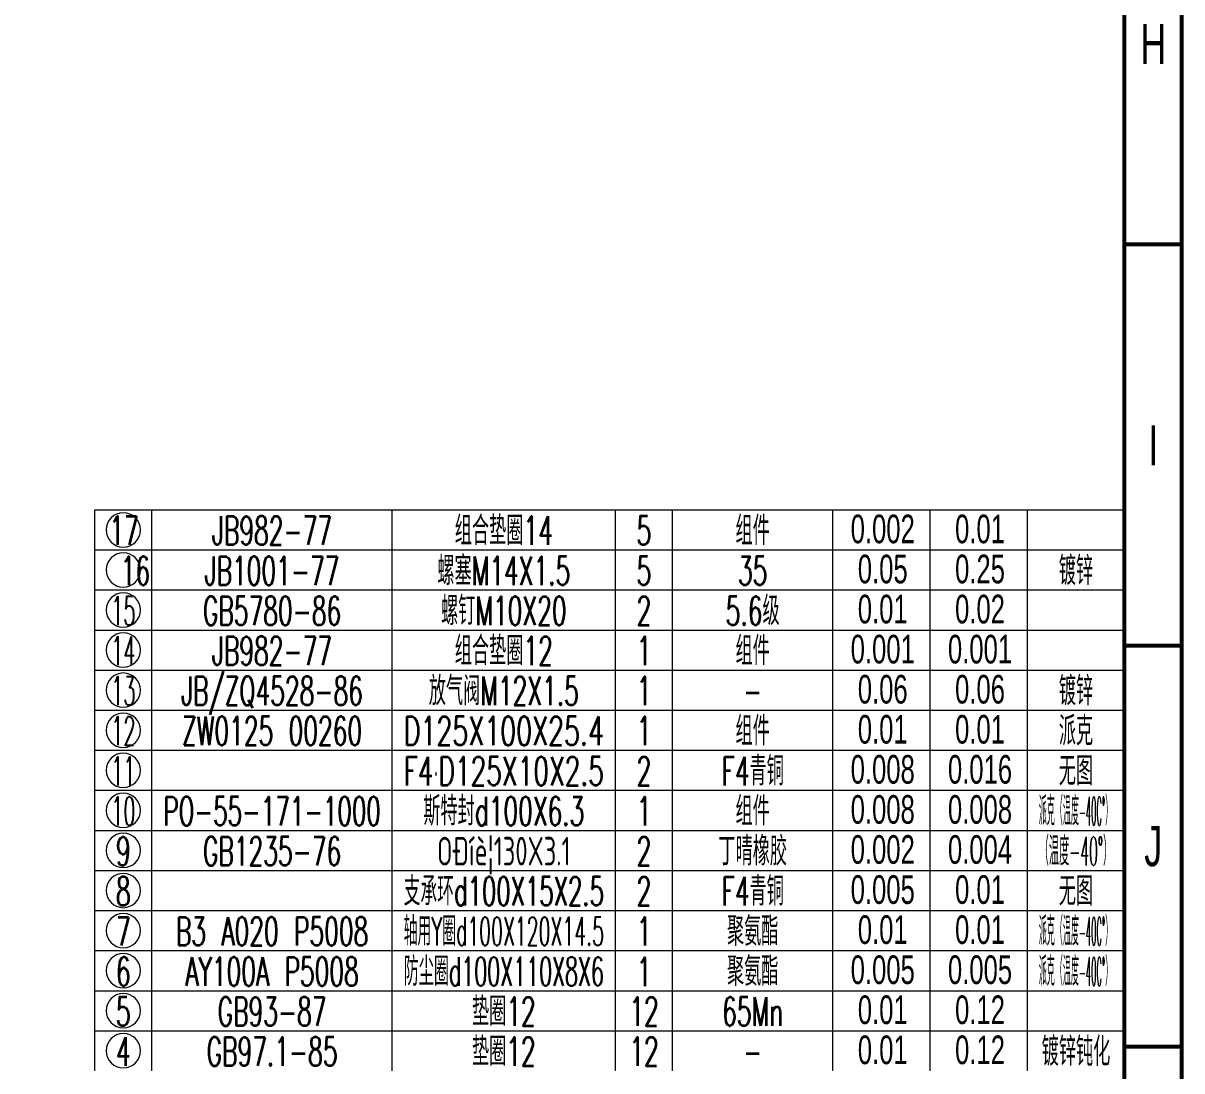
# Model space of a CAD drawing. Extents: x -25 to 1164, y -10 to 831.
# Drawn here: x 961.5 to 1164, y 126 to 309 of the extents above; entities that cross this region are included whole.
import ezdxf
from ezdxf.enums import TextEntityAlignment as Align

# ---------------------------------------------------------------- set-up
doc = ezdxf.new("R2010")
doc.units = 0
doc.header["$LTSCALE"] = 10
doc.header["$MEASUREMENT"] = 0
doc.layers.get('0').update_dxf_attribs({"linetype": 'CONTINUOUS', "lineweight": 53})
doc.layers.add('6', color=6, linetype='CONTINUOUS', lineweight=20)
doc.styles.add('INTECAD', font='GBTXT', dxfattribs={"width": 0.67, "bigfont": 'INTECAD'})
doc.styles.get("Standard").update_dxf_attribs({"font": 'txt.shx', "width": 0.67, "bigfont": 'hztxt.shx'})

msp = doc.modelspace()

# ---------------------------------------------------------------- linework, layer by layer
for points in [[(-25, -10), (1164, -10), (1164, 831), (-25, 831)], [(0, 0), (1154, 0), (1154, 821), (0, 821)]]:
    msp.add_lwpolyline(points, close=True)
for points in [[(1164, 270.33), (1154, 270.33)], [(1164, 200.25), (1154, 200.25)], [(1164, 130.17), (1154, 130.17)]]:
    msp.add_lwpolyline(points)
at = {"layer": '6'}
for p, q in [((974, 217), (974, 224)), ((974, 224), (1154, 224)), ((984, 217), (984, 224)), ((1026, 217), (1026, 224)), ((1065, 217), (1065, 224)), ((1075, 217), (1075, 224)), ((1103, 217), (1103, 224)), ((1120, 217), (1120, 224)), ((1137, 217), (1137, 224)), ((1154, 217), (1154, 224)), ((974, 210), (974, 217)), ((974, 217), (1154, 217)), ((984, 210), (984, 217)), ((1026, 210), (1026, 217)), ((1065, 210), (1065, 217)), ((1075, 210), (1075, 217)), ((1103, 210), (1103, 217)), ((1120, 210), (1120, 217)), ((1137, 210), (1137, 217)), ((1154, 210), (1154, 217)), ((974, 203), (974, 210)), ((974, 210), (1154, 210)), ((984, 203), (984, 210)), ((1026, 203), (1026, 210)), ((1065, 203), (1065, 210)), ((1075, 203), (1075, 210)), ((1103, 203), (1103, 210)), ((1120, 203), (1120, 210)), ((1137, 203), (1137, 210)), ((1154, 203), (1154, 210)), ((974, 196), (974, 203)), ((974, 203), (1154, 203)), ((984, 196), (984, 203)), ((1026, 196), (1026, 203)), ((1065, 196), (1065, 203)), ((1075, 196), (1075, 203)), ((1103, 196), (1103, 203)), ((1120, 196), (1120, 203)), ((1137, 196), (1137, 203)), ((1154, 196), (1154, 203)), ((974, 189), (974, 196)), ((974, 196), (1154, 196)), ((984, 189), (984, 196)), ((1026, 189), (1026, 196)), ((1065, 189), (1065, 196)), ((1075, 189), (1075, 196)), ((1103, 189), (1103, 196)), ((1120, 189), (1120, 196)), ((1137, 189), (1137, 196)), ((1154, 189), (1154, 196)), ((974, 182), (974, 189)), ((974, 189), (1154, 189)), ((984, 182), (984, 189)), ((1026, 182), (1026, 189)), ((1065, 182), (1065, 189)), ((1075, 182), (1075, 189)), ((1103, 182), (1103, 189)), ((1120, 182), (1120, 189)), ((1137, 182), (1137, 189)), ((1154, 182), (1154, 189)), ((974, 175), (974, 182)), ((974, 182), (1154, 182)), ((984, 175), (984, 182)), ((1026, 175), (1026, 182)), ((1065, 175), (1065, 182)), ((1075, 175), (1075, 182)), ((1103, 175), (1103, 182)), ((1120, 175), (1120, 182)), ((1137, 175), (1137, 182)), ((1154, 175), (1154, 182)), ((974, 168), (974, 175)), ((974, 175), (1154, 175)), ((984, 168), (984, 175)), ((1026, 168), (1026, 175)), ((1065, 168), (1065, 175)), ((1075, 168), (1075, 175)), ((1103, 168), (1103, 175)), ((1120, 168), (1120, 175)), ((1137, 168), (1137, 175)), ((1154, 168), (1154, 175)), ((974, 161), (974, 168)), ((974, 168), (1154, 168)), ((984, 161), (984, 168)), ((1026, 161), (1026, 168)), ((1065, 161), (1065, 168)), ((1075, 161), (1075, 168)), ((1103, 161), (1103, 168)), ((1120, 161), (1120, 168)), ((1137, 161), (1137, 168)), ((1154, 161), (1154, 168)), ((974, 154), (974, 161)), ((974, 161), (1154, 161)), ((984, 154), (984, 161)), ((1026, 154), (1026, 161)), ((1065, 154), (1065, 161)), ((1075, 154), (1075, 161)), ((1103, 154), (1103, 161)), ((1120, 154), (1120, 161)), ((1137, 154), (1137, 161)), ((1154, 154), (1154, 161)), ((974, 147), (974, 154)), ((974, 154), (1154, 154)), ((984, 147), (984, 154)), ((1026, 147), (1026, 154)), ((1065, 147), (1065, 154)), ((1075, 147), (1075, 154)), ((1103, 147), (1103, 154)), ((1120, 147), (1120, 154)), ((1137, 147), (1137, 154)), ((1154, 147), (1154, 154)), ((974, 140), (974, 147)), ((974, 147), (1154, 147)), ((984, 140), (984, 147)), ((1026, 140), (1026, 147)), ((1065, 140), (1065, 147)), ((1075, 140), (1075, 147)), ((1103, 140), (1103, 147)), ((1120, 140), (1120, 147)), ((1137, 140), (1137, 147)), ((1154, 140), (1154, 147)), ((974, 133), (974, 140)), ((974, 140), (1154, 140)), ((984, 133), (984, 140)), ((1026, 133), (1026, 140)), ((1065, 133), (1065, 140)), ((1075, 133), (1075, 140)), ((1103, 133), (1103, 140)), ((1120, 133), (1120, 140)), ((1137, 133), (1137, 140)), ((1154, 133), (1154, 140)), ((974, 126), (974, 133)), ((974, 133), (1154, 133)), ((984, 126), (984, 133)), ((1026, 126), (1026, 133)), ((1065, 126), (1065, 133)), ((1075, 126), (1075, 133)), ((1103, 126), (1103, 133)), ((1120, 126), (1120, 133)), ((1137, 126), (1137, 133)), ((1154, 126), (1154, 133))]:
    msp.add_line(p, q, dxfattribs=at)
for centre in [(979, 220.5), (979, 213.5), (979, 206.5), (979, 199.5), (979, 192.5), (979, 185.5), (979, 178.5), (979, 171.5), (979, 164.5), (979, 157.5), (979, 150.5), (979, 143.5), (979, 136.5), (979, 129.5)]:
    msp.add_ellipse(centre, major_axis=(-2.12, 2.12), ratio=1, start_param=3.926991, end_param=10.210176, dxfattribs=at)

# ---------------------------------------------------------------- texts
at = {"layer": '6', "style": 'INTECAD', "width": 0.67}
for s, p in [('H', (1159, 305.38)), ('I', (1159, 235.29)), ('J', (1159, 165.21))]:
    msp.add_text(s, height=7, dxfattribs=at).set_placement(p, align=Align.MIDDLE)
at = {"layer": '6', "width": 0.6}
for s, p in [('17', (979.12, 217.87)), ('JB982-77', (1005, 217.87)), ('组合垫圈14', (1045.5, 217.87)), ('5', (1070, 217.87)), ('组件', (1089, 217.87)), ('16', (981.12, 210.87)), ('JB1001-77', (1005, 210.87)), ('螺塞M14X1.5', (1045.5, 210.87)), ('5', (1070, 210.87)), ('35', (1089, 210.87)), ('镀锌', (1145.5, 210.87)), ('GB5780-86', (1005, 203.87)), ('螺钉M10X20', (1045.5, 203.87)), ('2', (1070, 203.87)), ('5.6级', (1089, 203.87)), ('JB982-77', (1005, 196.87)), ('组合垫圈12', (1045.5, 196.87)), ('1', (1070, 196.87)), ('组件', (1089, 196.87)), ('JB/ZQ4528-86', (1005, 189.87)), ('放气阀M12X1.5', (1045.5, 189.87)), ('1', (1070, 189.87)), ('1', (1070, 189.87)), ('镀锌', (1145.5, 189.87)), ('-', (1089, 189.87)), ('组件', (1089, 182.87)), ('派克', (1145.5, 182.87)), ('ZW0125 00260', (1005, 182.87)), ('1', (1070, 182.87)), ('2', (1070, 175.87)), ('F4青铜', (1089, 175.87)), ('无图', (1145.5, 175.87)), ('斯特封d100X6.3', (1045.5, 168.87)), ('组件', (1089, 168.87)), ('1', (1070, 168.87)), ('9', (979, 161.87)), ('GB1235-76', (1005, 161.87)), ('OÐíè¦130X3.1', (1045.5, 161.87)), ('2', (1070, 161.87)), ('丁晴橡胶', (1089, 161.87)), ('F4青铜', (1089, 154.87)), ('无图', (1145.5, 154.87)), ('8', (979, 154.87)), ('2', (1070, 154.87)), ('7', (979, 147.87)), ('B3 A020 P5008', (1005, 147.87)), ('1', (1070, 147.87)), ('聚氨酯', (1089, 147.87)), ('6', (979, 140.87)), ('AY100A P5008', (1005, 140.87)), ('聚氨酯', (1089, 140.87)), ('1', (1070, 140.79)), ('5', (979, 133.87)), ('GB93-87', (1005, 133.87)), ('垫圈12', (1045.5, 133.87)), ('12', (1070, 133.87)), ('65Mn', (1089, 133.87)), ('4', (979, 126.87)), ('GB97.1-85', (1005, 126.87)), ('垫圈12', (1045.5, 126.87)), ('12', (1070, 126.87)), ('镀锌钝化', (1145.5, 126.87)), ('-', (1089, 126.87))]:
    msp.add_text(s, height=5, dxfattribs=at).set_placement(p, align=Align.CENTER)
at = {"layer": '6'}
for s, width, p, p2 in [('15', 0.59397, (976.88, 203.87), (981.12, 203.87)), ('14', 0.574809, (976.88, 196.87), (981.12, 196.87)), ('13', 0.59397, (976.88, 189.87), (981.12, 189.87)), ('12', 0.59397, (976.88, 182.87), (981.12, 182.87)), ('D125X100X25.4', 0.636364, (1028, 182.87), (1063, 182.87)), ('11', 0.848528, (976.88, 175.87), (981.12, 175.87)), ('F4·D125X10X2.5', 0.575342, (1028, 175.87), (1063, 175.87)), ('派克（温度-40C%%D）', 0.257016, (1139, 168.87), (1152, 168.87)), ('10', 0.59397, (976.88, 168.87), (981.12, 168.87)), ('PO-55-171-1000', 0.563958, (986, 168.87), (1024, 168.87)), ('（温度-40%%D）', 0.365368, (1139, 161.87), (1152, 161.87)), ('支承环d100X15X2.5', 0.569767, (1028, 154.87), (1063, 154.87)), ('轴用Y圈d100X120X14.5', 0.468153, (1028, 147.87), (1063, 147.87)), ('派克（温度-40C%%D）', 0.257016, (1139, 147.87), (1152, 147.87)), ('防尘圈d100X110X8X6', 0.519435, (1028, 140.87), (1063, 140.87)), ('派克（温度-40C%%D）', 0.257016, (1139, 140.87), (1152, 140.87))]:
    msp.add_text(s, height=5, dxfattribs=dict(at, width=width)).set_placement(p, p2, align=Align.FIT)
at = {"layer": '6', "color": 6, "insert": (1111.73, 220.63), "char_height": 5, "width": 17.3, "attachment_point": 5, "style": 'INTECAD'}
msp.add_mtext('{\\fCentury Gothic|b0|i0|c0|p34;\\C7;0.002}', dxfattribs=at)
at = {"layer": '6', "char_height": 5, "width": 17.3, "attachment_point": 5, "style": 'INTECAD'}
for s, insert in [('{\\fCentury Gothic|b0|i0|c0|p34;\\C7;0.01}', (1128.73, 220.63)), ('{\\fCentury Gothic|b0|i0|c0|p34;\\C7;0.05}', (1111.73, 213.63)), ('{\\fCentury Gothic|b0|i0|c0|p34;\\C7;0.25}', (1128.73, 213.63)), ('{\\fCentury Gothic|b0|i0|c0|p34;\\C7;0.01}', (1111.73, 206.63)), ('{\\fCentury Gothic|b0|i0|c0|p34;\\C7;0.02}', (1128.73, 206.63)), ('{\\fCentury Gothic|b0|i0|c0|p34;\\C7;0.001}', (1111.73, 199.63)), ('{\\fCentury Gothic|b0|i0|c0|p34;\\C7;0.001}', (1128.73, 199.63)), ('{\\fCentury Gothic|b0|i0|c0|p34;\\C7;0.06}', (1111.73, 192.63)), ('{\\fCentury Gothic|b0|i0|c0|p34;\\C7;0.06}', (1128.73, 192.63)), ('{\\fCentury Gothic|b0|i0|c0|p34;\\C7;0.01}', (1111.73, 185.63)), ('{\\fCentury Gothic|b0|i0|c0|p34;\\C7;0.01}', (1128.73, 185.63)), ('{\\fCentury Gothic|b0|i0|c0|p34;\\C7;0.008}', (1111.73, 178.63)), ('{\\fCentury Gothic|b0|i0|c0|p34;\\C7;0.016}', (1128.73, 178.63)), ('{\\fCentury Gothic|b0|i0|c0|p34;\\C7;0.008}', (1111.73, 171.63)), ('{\\fCentury Gothic|b0|i0|c0|p34;\\C7;0.008}', (1128.73, 171.63)), ('{\\fCentury Gothic|b0|i0|c0|p34;\\C7;0.002}', (1111.73, 164.63)), ('{\\fCentury Gothic|b0|i0|c0|p34;\\C7;0.004}', (1128.73, 164.63)), ('{\\fCentury Gothic|b0|i0|c0|p34;\\C7;0.005}', (1111.73, 157.63)), ('{\\fCentury Gothic|b0|i0|c0|p34;\\C7;0.01}', (1128.73, 157.63)), ('{\\fCentury Gothic|b0|i0|c0|p34;\\C7;0.01}', (1111.73, 150.63)), ('{\\fCentury Gothic|b0|i0|c0|p34;\\C7;0.01}', (1128.73, 150.63)), ('{\\fCentury Gothic|b0|i0|c0|p34;\\C7;0.005}', (1111.73, 143.63)), ('{\\fCentury Gothic|b0|i0|c0|p34;\\C7;0.005}', (1128.73, 143.63)), ('{\\fCentury Gothic|b0|i0|c0|p34;\\C7;0.01}', (1111.73, 136.63)), ('{\\fCentury Gothic|b0|i0|c0|p34;\\C7;0.12}', (1128.73, 136.63)), ('{\\fCentury Gothic|b0|i0|c0|p34;\\C7;0.01}', (1111.73, 129.63)), ('{\\fCentury Gothic|b0|i0|c0|p34;\\C7;0.12}', (1128.73, 129.63))]:
    msp.add_mtext(s, dxfattribs=dict(at, insert=insert))

doc.saveas('drawing.dxf')
